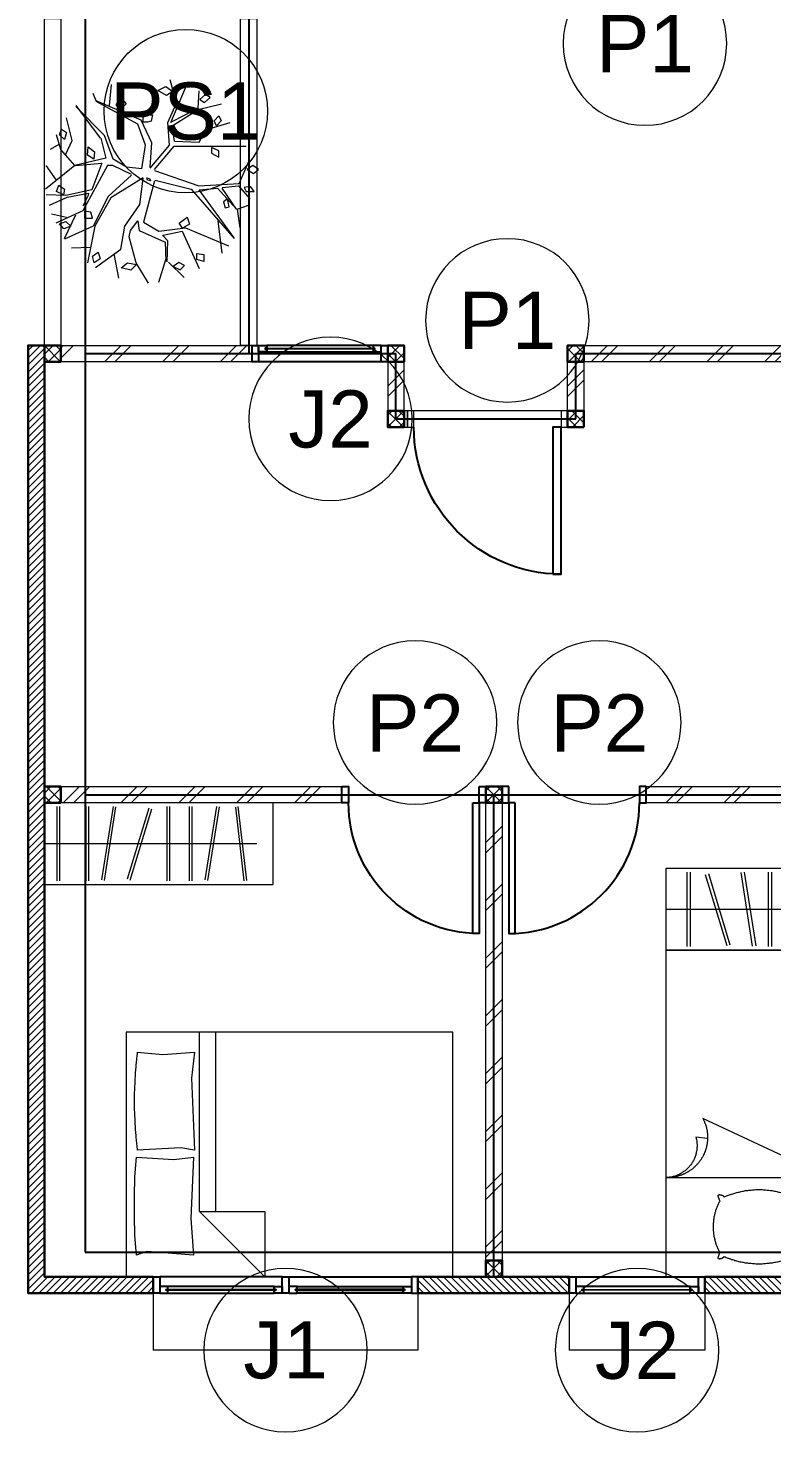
# Model space of a CAD drawing. Header units: millimetres. Extents: x -108 to 357, y -17 to 192.
# Drawn here: x -3.8 to 0.75, y 131.76 to 140.35 of the extents above; entities that cross this region are included whole.
import ezdxf
from ezdxf.enums import TextEntityAlignment as Align

# ---------------------------------------------------------------- set-up
doc = ezdxf.new("R2010")
doc.units = ezdxf.units.MM
for name, color, linetype, lineweight in [('ars', 11, 'Continuous', 0), ('KACA', 151, 'Continuous', 5), ('KOL', 1, 'Continuous', 30), ('KOLOM', 4, 'Continuous', 9), ('lan', 7, 'Continuous', 15), ('NOT', 7, 'Continuous', 20), ('POHON', 62, 'Continuous', 5), ('tem', 5, 'Continuous', 20)]:
    doc.layers.add(name, color=color, linetype=linetype, lineweight=lineweight)
doc.layers.add('as', color=1, linetype='Continuous', plot=False)
doc.layers.add('Kusen', color=30, linetype='Continuous')
doc.styles.add('ATTR', font='romans.shx', dxfattribs={"width": 0.8, "height": 0.56})
doc.styles.add('S', font='simplex', dxfattribs={"width": 0.75})
doc.styles.get("Standard").update_dxf_attribs({"font": 'arial.ttf'})
pattern_1 = [(45, (-0.2672, -0.72464), (-0.1767767, 0.1767767), []), (45, (-0.2047, -0.72464), (-0.1767767, 0.1767767), [])]

# ---------------------------------------------------------------- blocks, each defined once
blk = doc.blocks.new('bola-3')
at = {"layer": 'POHON'}
for p, q in [((-0.045, 2.245), (-0.318, 1.803)), ((0.177, 2.226), (0.328, 1.732)), ((-1.198, 1.908), (-0.648, 1.503)), ((-0.799, 1.609), (-0.703, 2.138)), ((0.387, 1.789), (0.731, 2.125)), ((0.686, 1.115), (1.057, 1.926)), ((-1.212, 1.009), (-1.377, 1.803)), ((-0.318, 1.803), (-0.469, 1.238)), ((0.315, 1.344), (0.328, 1.767)), ((0.356, 1.785), (0.37, 1.327)), ((1.553, 1.591), (1.47, 0.886)), ((-1.253, 1.009), (-1.872, 1.291)), ((-1.872, 1.274), (-1.625, 0.762)), ((-1.308, 1.468), (-1.721, 1.485)), ((-0.648, 1.503), (-0.566, 1.009)), ((-0.469, 1.238), (-0.442, 1.097)), ((-0.249, 1.097), (0.301, 1.344)), ((0.37, 1.327), (0.26, 1.203)), ((0.755, 1.044), (1.69, 1.432)), ((0.879, 0.198), (1.814, 1.274)), ((1.814, 1.256), (1.057, 0.216)), ((-1.473, 0.674), (-2.065, 0.939)), ((-0.923, 0.357), (-1.253, 1.009)), ((-0.868, 0.392), (-1.212, 1.009)), ((-0.566, 1.009), (-0.236, 0.533)), ((-0.442, 1.097), (-0.277, 0.886)), ((-0.277, 0.886), (-0.249, 1.097)), ((-0.153, 0.921), (0.177, 1.115)), ((0.081, 0.022), (-0.153, 0.921)), ((0.177, 1.115), (0.755, 1.044)), ((0.273, 1.203), (0.686, 1.115)), ((1.883, 0.639), (1.938, 1.044)), ((-1.831, 0.815), (-2.161, 0.745)), ((-0.937, -0.313), (-1.473, 0.674)), ((1.456, 0.18), (1.869, 0.639)), ((1.869, 0.639), (1.553, 0.18)), ((1.883, 0.639), (2.13, 0.551)), ((-1.845, 0.339), (-2.271, 0.322)), ((-2.202, 0.551), (-1.817, 0.374)), ((-1.281, 0.216), (-1.845, 0.339)), ((-1.817, 0.374), (-1.35, 0.286)), ((-1.363, 0.339), (-1.473, 0.568)), ((-1.35, 0.286), (-1.363, 0.339)), ((-0.414, -0.102), (-0.923, 0.357)), ((-0.167, -0.049), (-0.868, 0.392)), ((-0.236, 0.533), (-0.167, -0.031)), ((1.91, 0.128), (2.158, 0.41)), ((-1.652, -0.313), (-2.285, 0.198)), ((-2.051, 0.004), (-2.271, -0.313)), ((-1.061, -0.366), (-1.281, 0.216)), ((0.081, -0.207), (1.044, 0.128)), ((0.095, 0.004), (0.879, 0.198)), ((1.044, 0.128), (1.924, 0.075)), ((1.057, 0.216), (1.456, 0.18)), ((1.553, 0.163), (1.91, 0.128)), ((1.924, 0.075), (2.144, -0.419)), ((-0.414, -0.119), (-0.827, -0.313)), ((-0.524, -0.278), (-0.813, -0.454)), ((-0.194, -0.243), (-0.524, -0.278)), ((-0.194, -0.243), (-0.112, -0.754)), ((-0.015, -0.26), (0.411, -0.754)), ((-0.015, -0.278), (0.026, -0.807)), ((0.081, -0.225), (0.507, -0.736)), ((-1.652, -0.313), (-1.955, -0.666)), ((-1.845, -0.56), (-1.707, -0.86)), ((-0.978, -0.472), (-1.652, -0.313)), ((-1.639, -0.313), (-1.061, -0.366)), ((-1.088, -0.913), (-0.978, -0.472)), ((-0.813, -0.454), (-1.006, -0.966)), ((-0.827, -0.313), (-0.937, -0.313)), ((-1.996, -0.772), (-2.189, -0.666)), ((-1.955, -0.666), (-2.051, -0.983)), ((-1.707, -0.86), (-1.831, -1.354)), ((-1.625, -1.618), (-1.102, -0.913)), ((-0.112, -0.754), (-0.277, -1.213)), ((0.026, -0.807), (-0.208, -1.301)), ((0.411, -0.754), (0.37, -1.248)), ((0.521, -0.842), (0.466, -1.177)), ((0.507, -0.736), (2.075, -0.736)), ((0.521, -0.842), (1.057, -0.825)), ((1.057, -0.825), (1.291, -1.283)), ((-1.006, -0.966), (-1.625, -1.6)), ((-0.277, -1.213), (-1.185, -1.706)), ((0.466, -1.177), (1.03, -1.53)), ((1.195, -1.089), (1.731, -1.248)), ((-0.208, -1.301), (-1.185, -1.724)), ((0.37, -1.248), (0.562, -1.671)), ((0.438, -1.248), (0.782, -2.059)), ((0.452, -1.265), (1.03, -1.565)), ((-1.185, -1.724), (-1.253, -1.883)), ((-0.896, -1.618), (-0.854, -2.077)), ((0.562, -1.671), (0.425, -2.182)), ((1.03, -1.53), (1.539, -1.653)), ((1.03, -1.565), (1.057, -1.936))]:
    blk.add_line(p, q, dxfattribs=at)
for points in [[(-0.435, 1.966), (-0.641, 1.913), (-0.504, 1.807), (-0.311, 1.842)], [(0.49, 1.882), (0.641, 1.953), (0.738, 1.864), (0.614, 1.794)], [(-1.226, 1.803), (-1.267, 1.662), (-1.143, 1.573), (-1.102, 1.715)], [(1.155, 1.778), (1.001, 1.734), (1.001, 1.602), (1.155, 1.624)], [(-1.735, 1.009), (-1.886, 1.062), (-1.982, 0.956), (-1.845, 0.903)], [(0.691, 1.051), (0.622, 0.941), (0.794, 0.809), (0.846, 0.963)], [(-1.441, 0.676), (-1.441, 0.831), (-1.269, 0.831), (-1.303, 0.698)], [(-1.9, 0.322), (-2.051, 0.251), (-1.996, 0.11), (-1.872, 0.198)], [(1.671, 0.412), (1.585, 0.478), (1.62, 0.61), (1.706, 0.588)], [(-0.002, 0.022), (-0.07, 0.004), (-0.084, -0.049), (-0.029, -0.031)], [(2.034, 0.163), (2.075, 0.251), (2.254, 0.251), (2.171, 0.145)], [(2.099, -0.225), (2.237, -0.137), (2.347, -0.225), (2.223, -0.313)], [(-1.236, -0.454), (-1.374, -0.543), (-1.36, -0.719), (-1.222, -0.613)], [(1.319, -0.706), (1.319, -0.582), (1.484, -0.494), (1.484, -0.635)], [(-1.872, -0.878), (-1.982, -0.983), (-1.941, -1.107), (-1.831, -1.036)], [(1.43, -1.175), (1.379, -1.285), (1.482, -1.396), (1.534, -1.285)], [(-0.167, -1.261), (-0.167, -1.367), (-0.098, -1.42), (0.04, -1.42), (0.012, -1.279), (-0.07, -1.261)], [(-0.667, -1.528), (-0.753, -1.638), (-0.65, -1.792), (-0.53, -1.66)], [(1.069, -1.748), (1.173, -1.682), (1.293, -1.792), (1.19, -1.858)], [(0.485, -1.924), (0.347, -1.836), (0.158, -1.947), (0.33, -2.035)]]:
    blk.add_lwpolyline(points, close=True, dxfattribs=at)
at = {"layer": 'POHON', "style": 'ATTR', "width": 0.8, "flags": 9}
blk.add_attdef('ESTCODE', (-0.07, 0.004), '', height=0.00000926, dxfattribs=at)
blk = doc.blocks.new('T. J1')
at = {"layer": 'Kusen'}
for p, q in [((-0.7188, 0.1), (-0.0688, 0.1)), ((0.7212, 0.1), (0.0712, 0.1)), ((-0.0188, 0), (-0.7688, 0)), ((-0.0688, 0.06), (-0.7188, 0.06)), ((0.0212, 0), (0.7712, 0)), ((0.0712, 0.06), (0.7212, 0.06))]:
    blk.add_line(p, q, dxfattribs=at)
for points in [[(-0.8088, 0), (-0.7688, 0), (-0.7688, 0.1), (-0.8088, 0.1)], [(-0.0188, 0), (0.0212, 0), (0.0212, 0.1), (-0.0188, 0.1)], [(0.8112, 0), (0.7712, 0), (0.7712, 0.1), (0.8112, 0.1)]]:
    blk.add_lwpolyline(points, close=True, dxfattribs=at)
for points in [[(-0.7188, 0.0775), (-0.7188, 0.06), (-0.7688, 0.06), (-0.7688, 0.1), (-0.7188, 0.1), (-0.7188, 0.0825), (-0.7288, 0.0825), (-0.7288, 0.0775), (-0.7188, 0.0775)], [(-0.0688, 0.0775), (-0.0688, 0.06), (-0.0188, 0.06), (-0.0188, 0.1), (-0.0688, 0.1), (-0.0688, 0.0825), (-0.0588, 0.0825), (-0.0588, 0.0775), (-0.0688, 0.0775)], [(0.0712, 0.0775), (0.0712, 0.06), (0.0212, 0.06), (0.0212, 0.1), (0.0712, 0.1), (0.0712, 0.0825), (0.0612, 0.0825), (0.0612, 0.0775), (0.0712, 0.0775)], [(0.7212, 0.0775), (0.7212, 0.06), (0.7712, 0.06), (0.7712, 0.1), (0.7212, 0.1), (0.7212, 0.0825), (0.7312, 0.0825), (0.7312, 0.0775), (0.7212, 0.0775)]]:
    blk.add_lwpolyline(points, dxfattribs=at)
at = {"layer": 'Kusen', "color": 141}
for points in [[(-0.7288, 0.0775), (-0.0588, 0.0775), (-0.0588, 0.0825), (-0.7288, 0.0825)], [(0.7312, 0.0775), (0.0612, 0.0775), (0.0612, 0.0825), (0.7312, 0.0825)]]:
    blk.add_lwpolyline(points, close=True, dxfattribs=at)
blk = doc.blocks.new('T. J2')
at = {"layer": 'KACA', "color": 141}
blk.add_lwpolyline([(-0.3792, 0.0775), (0.2908, 0.0775), (0.2908, 0.0825), (-0.3792, 0.0825)], close=True, dxfattribs=at)
at = {"layer": 'Kusen'}
for p, q in [((-0.3692, 0.1), (0.2808, 0.1)), ((-0.4192, 0), (0.3308, 0)), ((0.2808, 0.06), (-0.3692, 0.06))]:
    blk.add_line(p, q, dxfattribs=at)
for points in [[(-0.4592, 0), (-0.4192, 0), (-0.4192, 0.1), (-0.4592, 0.1)], [(0.3308, 0), (0.3708, 0), (0.3708, 0.1), (0.3308, 0.1)]]:
    blk.add_lwpolyline(points, close=True, dxfattribs=at)
for points in [[(-0.3692, 0.0775), (-0.3692, 0.06), (-0.4192, 0.06), (-0.4192, 0.1), (-0.3692, 0.1), (-0.3692, 0.0825), (-0.3792, 0.0825), (-0.3792, 0.0775), (-0.3692, 0.0775)], [(0.2808, 0.0775), (0.2808, 0.06), (0.3308, 0.06), (0.3308, 0.1), (0.2808, 0.1), (0.2808, 0.0825), (0.2908, 0.0825), (0.2908, 0.0775), (0.2808, 0.0775)]]:
    blk.add_lwpolyline(points, dxfattribs=at)
blk = doc.blocks.new('P.80')
at = {"layer": 'Kusen'}
for points in [[(-69.8094, -74.8368), (-69.7694, -74.8368), (-69.7694, -74.0368), (-69.8094, -74.0368)], [(-70.6094, -74.9368), (-70.5694, -74.9368), (-70.5694, -74.8368), (-70.6094, -74.8368)], [(-69.7694, -74.9368), (-69.7294, -74.9368), (-69.7294, -74.8368), (-69.7694, -74.8368)]]:
    blk.add_lwpolyline(points, close=True, dxfattribs=at)
blk.add_arc((-69.7694, -74.8368), 0.8, 90, 180, dxfattribs=at)
blk = doc.blocks.new('K 10.10')
at = {"layer": 'ars'}
h = blk.add_hatch(dxfattribs=at)
h.set_pattern_fill('_USER', color=256, scale=0.05, angle=45, double=1, pattern_type=0)
h.set_pattern_definition([(45, (0, 0), (-0.035355339, 0.035355339), []), (135, (0, 0), (-0.035355339, -0.035355339), [])])
h.paths.add_polyline_path([(1560.5383, 1380.4069), (1560.6383, 1380.4069), (1560.6383, 1380.5069), (1560.5383, 1380.5069)])
at = {"layer": 'KOL'}
blk.add_lwpolyline([(1560.5383, 1380.4069), (1560.6383, 1380.4069), (1560.6383, 1380.5069), (1560.5383, 1380.5069)], close=True, dxfattribs=at)
blk = doc.blocks.new('P-90')
at = {"layer": 'Kusen'}
blk.add_lwpolyline([(374.6908, -21.5979), (374.7408, -21.5979), (374.7408, -22.4979), (374.6908, -22.4979)], close=True, dxfattribs=at)
at = {"layer": 'Kusen', "lineweight": 9}
for points in [[(373.8008, -22.4979), (373.8408, -22.4979), (373.8408, -22.5979), (373.8008, -22.5979)], [(374.7408, -22.4979), (374.7808, -22.4979), (374.7808, -22.5979), (374.7408, -22.5979)]]:
    blk.add_lwpolyline(points, close=True, dxfattribs=at)
at = {"layer": 'Kusen'}
blk.add_arc((374.7408, -22.4979), 0.9, 90, 180, dxfattribs=at)
blk = doc.blocks.new('BED2')
blk.add_lwpolyline([(-0.4994, 1.9988), (0.4994, 1.9988), (0.4994, 0), (-0.4994, 0)], close=True)
for points in [[(0.4994, 1.9988), (0.4994, 0)], [(-0.1435, 1.8765), (-0.1435, 1.8765), (-0.1435, 1.8765), (-0.1447, 1.8765), (-0.1447, 1.8777), (-0.1447, 1.8789), (-0.1471, 1.8789), (-0.1471, 1.8814), (-0.1495, 1.8814), (-0.1495, 1.8826), (-0.1495, 1.8826), (-0.1495, 1.8838), (-0.1519, 1.8838), (-0.1519, 1.8862), (-0.1556, 1.8862), (-0.1556, 1.8874), (-0.158, 1.8874), (-0.158, 1.8886), (-0.1592, 1.8886), (-0.1592, 1.8886), (-0.1689, 1.8886), (-0.1689, 1.8898), (-0.1701, 1.8898), (-0.1701, 1.891), (-0.1737, 1.891), (-0.1737, 1.8898), (-0.1737, 1.8898), (-0.1737, 1.8886), (-0.1774, 1.8886), (-0.1774, 1.8886), (-0.1774, 1.8886), (-0.1774, 1.8862), (-0.1786, 1.8862), (-0.1786, 1.8789), (-0.1774, 1.8789), (-0.1774, 1.8765), (-0.1774, 1.8765), (-0.1774, 1.8729), (-0.1762, 1.8729), (-0.1762, 1.8705), (-0.1749, 1.8705), (-0.1749, 1.868), (-0.1737, 1.868), (-0.1737, 1.8668), (-0.1737, 1.8668), (-0.1737, 1.8632), (-0.1725, 1.8632), (-0.1725, 1.8608), (-0.1713, 1.8608), (-0.1713, 1.8571), (-0.1713, 1.8571), (-0.1713, 1.8559), (-0.1701, 1.8559), (-0.1701, 1.8547), (-0.1689, 1.8547), (-0.1689, 1.8523), (-0.1677, 1.8523)], [(0.2827, 1.8765), (0.2766, 1.8789), (0.2706, 1.8826), (0.2633, 1.885), (0.2573, 1.8874), (0.2512, 1.8898), (0.2439, 1.8923), (0.2379, 1.8947), (0.2306, 1.8959), (0.2246, 1.8983), (0.2185, 1.9007), (0.2113, 1.9019), (0.2052, 1.9044), (0.1979, 1.9056), (0.1919, 1.9068), (0.1846, 1.9092), (0.1786, 1.9104), (0.1713, 1.9116), (0.1653, 1.9128), (0.158, 1.914), (0.1519, 1.9153), (0.1447, 1.9165), (0.1374, 1.9165), (0.1314, 1.9177), (0.1241, 1.9189), (0.118, 1.9189), (0.1108, 1.9201), (0.1047, 1.9201), (0.0975, 1.9201), (0.0902, 1.9213), (0.0841, 1.9213), (0.0769, 1.9213), (0.0708, 1.9213), (0.0636, 1.9213), (0.0563, 1.9213), (0.0502, 1.9213), (0.043, 1.9201), (0.0369, 1.9201), (0.0297, 1.9201), (0.0224, 1.9189), (0.0163, 1.9189), (0.0091, 1.9177), (0.003, 1.9165), (-0.0042, 1.9165), (-0.0115, 1.9153), (-0.0176, 1.914), (-0.0248, 1.9128), (-0.0309, 1.9116), (-0.0381, 1.9104), (-0.0442, 1.9092), (-0.0515, 1.9068), (-0.0575, 1.9056), (-0.0648, 1.9044), (-0.0708, 1.9019), (-0.0781, 1.9007), (-0.0841, 1.8983), (-0.0902, 1.8959), (-0.0975, 1.8947), (-0.1035, 1.8923), (-0.1108, 1.8898), (-0.1168, 1.8874), (-0.1229, 1.885), (-0.1301, 1.8826), (-0.1362, 1.8789), (-0.1423, 1.8765)], [(0.3081, 1.8523), (0.3081, 1.8523), (0.3081, 1.8547), (0.3093, 1.8547), (0.3093, 1.8559), (0.3105, 1.8559), (0.3105, 1.8571), (0.3117, 1.8571), (0.3117, 1.8608), (0.3117, 1.8608), (0.3117, 1.8632), (0.313, 1.8632), (0.313, 1.8668), (0.3142, 1.8668), (0.3142, 1.868), (0.3142, 1.868), (0.3142, 1.8705), (0.3154, 1.8705), (0.3154, 1.8729), (0.3166, 1.8729), (0.3166, 1.8765), (0.3178, 1.8765), (0.3178, 1.8789), (0.3178, 1.8789), (0.3178, 1.8862), (0.3178, 1.8862), (0.3178, 1.8886), (0.3166, 1.8886), (0.3166, 1.8886), (0.3142, 1.8886), (0.3142, 1.8898), (0.313, 1.8898), (0.313, 1.891), (0.3093, 1.891), (0.3093, 1.8898), (0.3081, 1.8898), (0.3081, 1.8886), (0.2996, 1.8886), (0.2996, 1.8886), (0.2972, 1.8886), (0.2972, 1.8874), (0.296, 1.8874), (0.296, 1.8862), (0.2924, 1.8862), (0.2924, 1.8838), (0.29, 1.8838), (0.29, 1.8826), (0.2887, 1.8826), (0.2887, 1.8814), (0.2863, 1.8814), (0.2863, 1.8789), (0.2851, 1.8789), (0.2851, 1.8777), (0.2839, 1.8777), (0.2839, 1.8765), (0.2839, 1.8765), (0.2839, 1.8765), (0.2827, 1.8765)], [(-0.1677, 1.8523), (-0.1701, 1.8475), (-0.1725, 1.8426), (-0.1749, 1.8378), (-0.1774, 1.8329), (-0.1798, 1.8293), (-0.1822, 1.8245), (-0.1834, 1.8196), (-0.1858, 1.8148), (-0.187, 1.8099), (-0.1895, 1.8051), (-0.1907, 1.799), (-0.1931, 1.7942), (-0.1943, 1.7893), (-0.1955, 1.7845), (-0.1967, 1.7797), (-0.1979, 1.7748), (-0.1992, 1.77), (-0.2004, 1.7651), (-0.2016, 1.7591), (-0.2028, 1.7542), (-0.204, 1.7494), (-0.204, 1.7446), (-0.2052, 1.7397), (-0.2052, 1.7349), (-0.2064, 1.7288), (-0.2064, 1.724), (-0.2076, 1.7191), (-0.2076, 1.7143), (-0.2076, 1.7082), (-0.2076, 1.7034), (-0.2076, 1.6985), (-0.2088, 1.6937), (-0.2076, 1.6877), (-0.2076, 1.6828), (-0.2076, 1.678), (-0.2076, 1.6731), (-0.2076, 1.6683), (-0.2064, 1.6622), (-0.2064, 1.6574), (-0.2052, 1.6525), (-0.2052, 1.6477), (-0.204, 1.6429), (-0.204, 1.6368), (-0.2028, 1.632), (-0.2016, 1.6271), (-0.2004, 1.6223), (-0.1992, 1.6174), (-0.1979, 1.6126), (-0.1967, 1.6065), (-0.1955, 1.6017), (-0.1943, 1.5969), (-0.1931, 1.592), (-0.1907, 1.5872), (-0.1895, 1.5823), (-0.187, 1.5775), (-0.1858, 1.5726), (-0.1834, 1.5678), (-0.1822, 1.563), (-0.1798, 1.5581), (-0.1774, 1.5533), (-0.1749, 1.5484), (-0.1725, 1.5436), (-0.1701, 1.5387), (-0.1677, 1.5339)], [(0.3081, 1.5339), (0.3105, 1.5387), (0.313, 1.5436), (0.3154, 1.5484), (0.3178, 1.5533), (0.3202, 1.5581), (0.3226, 1.563), (0.3238, 1.5678), (0.3263, 1.5726), (0.3275, 1.5775), (0.3299, 1.5823), (0.3311, 1.5872), (0.3335, 1.592), (0.3347, 1.5969), (0.336, 1.6017), (0.3372, 1.6065), (0.3384, 1.6126), (0.3396, 1.6174), (0.3408, 1.6223), (0.342, 1.6271), (0.3432, 1.632), (0.3444, 1.6368), (0.3444, 1.6429), (0.3456, 1.6477), (0.3456, 1.6525), (0.3469, 1.6574), (0.3469, 1.6622), (0.3481, 1.6683), (0.3481, 1.6731), (0.3481, 1.678), (0.3481, 1.6828), (0.3493, 1.6889), (0.3493, 1.6937), (0.3493, 1.6985), (0.3481, 1.7034), (0.3481, 1.7082), (0.3481, 1.7143), (0.3481, 1.7191), (0.3469, 1.724), (0.3469, 1.7288), (0.3456, 1.7349), (0.3456, 1.7397), (0.3444, 1.7446), (0.3444, 1.7494), (0.3432, 1.7542), (0.342, 1.7591), (0.3408, 1.7651), (0.3396, 1.77), (0.3384, 1.7748), (0.3372, 1.7797), (0.336, 1.7845), (0.3347, 1.7893), (0.3335, 1.7942), (0.3311, 1.799), (0.3299, 1.8051), (0.3275, 1.8099), (0.3263, 1.8148), (0.3238, 1.8196), (0.3226, 1.8245), (0.3202, 1.8293), (0.3178, 1.8329), (0.3154, 1.8378), (0.313, 1.8426), (0.3105, 1.8475), (0.3081, 1.8523)], [(-0.1677, 1.5339), (-0.1689, 1.5339), (-0.1689, 1.5327), (-0.1701, 1.5327), (-0.1701, 1.5303), (-0.1713, 1.5303), (-0.1713, 1.5278), (-0.1713, 1.5278), (-0.1713, 1.5254), (-0.1725, 1.5254), (-0.1725, 1.523), (-0.1737, 1.523), (-0.1737, 1.5206), (-0.1737, 1.5206), (-0.1737, 1.5182), (-0.1749, 1.5182), (-0.1749, 1.5169), (-0.1762, 1.5169), (-0.1762, 1.5145), (-0.1774, 1.5145), (-0.1774, 1.5097), (-0.1774, 1.5097), (-0.1774, 1.5073), (-0.1786, 1.5073), (-0.1786, 1.5), (-0.1774, 1.5), (-0.1774, 1.4988), (-0.1774, 1.4988), (-0.1774, 1.4976), (-0.1737, 1.4976), (-0.1737, 1.4964), (-0.1737, 1.4964), (-0.1737, 1.4964), (-0.1701, 1.4964), (-0.1701, 1.4964), (-0.1689, 1.4964), (-0.1689, 1.4976), (-0.1592, 1.4976), (-0.1592, 1.4988), (-0.158, 1.4988), (-0.158, 1.5), (-0.1556, 1.5), (-0.1556, 1.5), (-0.1519, 1.5), (-0.1519, 1.5024), (-0.1495, 1.5024), (-0.1495, 1.5048), (-0.1495, 1.5048), (-0.1495, 1.5061), (-0.1471, 1.5061), (-0.1471, 1.5073), (-0.1447, 1.5073), (-0.1447, 1.5085), (-0.1447, 1.5085), (-0.1435, 1.5085), (-0.1435, 1.5097), (-0.1435, 1.5097)], [(-0.1423, 1.5109), (-0.1362, 1.5085), (-0.1289, 1.5048), (-0.1229, 1.5024), (-0.1168, 1.5), (-0.1108, 1.4976), (-0.1035, 1.4952), (-0.0975, 1.4939), (-0.0902, 1.4915), (-0.0841, 1.4891), (-0.0781, 1.4879), (-0.0708, 1.4855), (-0.0648, 1.4843), (-0.0575, 1.4818), (-0.0515, 1.4806), (-0.0442, 1.4794), (-0.0381, 1.477), (-0.0309, 1.4758), (-0.0248, 1.4746), (-0.0176, 1.4734), (-0.0115, 1.4722), (-0.0042, 1.4722), (0.003, 1.4709), (0.0091, 1.4697), (0.0163, 1.4685), (0.0224, 1.4685), (0.0297, 1.4673), (0.0369, 1.4673), (0.043, 1.4673), (0.0502, 1.4661), (0.0563, 1.4661), (0.0636, 1.4661), (0.0708, 1.4661), (0.0769, 1.4661), (0.0841, 1.4661), (0.0902, 1.4661), (0.0975, 1.4673), (0.1047, 1.4673), (0.1108, 1.4673), (0.118, 1.4685), (0.1241, 1.4685), (0.1314, 1.4697), (0.1386, 1.4709), (0.1447, 1.4722), (0.1519, 1.4722), (0.158, 1.4734), (0.1653, 1.4746), (0.1713, 1.4758), (0.1786, 1.477), (0.1846, 1.4794), (0.1919, 1.4806), (0.1979, 1.4818), (0.2052, 1.4843), (0.2113, 1.4855), (0.2185, 1.4879), (0.2246, 1.4891), (0.2306, 1.4915), (0.2379, 1.4939), (0.2439, 1.4952), (0.2512, 1.4976), (0.2573, 1.5), (0.2633, 1.5024), (0.2706, 1.5061), (0.2766, 1.5085), (0.2827, 1.5109)], [(0.2827, 1.5097), (0.2839, 1.5097)], [(0.2839, 1.5097), (0.2839, 1.5085), (0.2839, 1.5085), (0.2839, 1.5085), (0.2851, 1.5085), (0.2851, 1.5073), (0.2863, 1.5073), (0.2863, 1.5061), (0.2887, 1.5061), (0.2887, 1.5048), (0.29, 1.5048), (0.29, 1.5024), (0.2924, 1.5024), (0.2924, 1.5), (0.296, 1.5), (0.296, 1.5), (0.2972, 1.5), (0.2972, 1.4988), (0.2996, 1.4988), (0.2996, 1.4976), (0.3081, 1.4976), (0.3081, 1.4964), (0.3093, 1.4964), (0.3093, 1.4964), (0.313, 1.4964), (0.313, 1.4964), (0.3142, 1.4964), (0.3142, 1.4976), (0.3166, 1.4976), (0.3166, 1.4988), (0.3178, 1.4988), (0.3178, 1.5), (0.3178, 1.5), (0.3178, 1.5073), (0.3178, 1.5073), (0.3178, 1.5097), (0.3166, 1.5097), (0.3166, 1.5145), (0.3154, 1.5145), (0.3154, 1.5169), (0.3142, 1.5169), (0.3142, 1.5182), (0.3142, 1.5182), (0.3142, 1.5206), (0.313, 1.5206), (0.313, 1.523), (0.3117, 1.523), (0.3117, 1.5254), (0.3117, 1.5254), (0.3117, 1.5278), (0.3105, 1.5278), (0.3105, 1.5303), (0.3093, 1.5303), (0.3093, 1.5327), (0.3081, 1.5327), (0.3081, 1.5339), (0.3081, 1.5339)], [(-0.3154, 1.1441), (-0.3142, 1.1501), (-0.313, 1.155), (-0.3117, 1.161), (-0.3105, 1.1659), (-0.3105, 1.1719), (-0.3093, 1.1768), (-0.3093, 1.1828), (-0.3081, 1.1877), (-0.3081, 1.1937), (-0.3081, 1.1998), (-0.3081, 1.2046), (-0.3093, 1.2107), (-0.3093, 1.2155), (-0.3105, 1.2215), (-0.3105, 1.2264), (-0.3117, 1.2324), (-0.313, 1.2373), (-0.3142, 1.2433), (-0.3154, 1.2482), (-0.3166, 1.253), (-0.319, 1.2591), (-0.3202, 1.2639), (-0.3226, 1.2688), (-0.3238, 1.2748), (-0.3263, 1.2797), (-0.3287, 1.2845), (-0.3311, 1.2893), (-0.3347, 1.2942), (-0.3372, 1.299), (-0.3396, 1.3039), (-0.3432, 1.3087), (-0.3469, 1.3136), (-0.3505, 1.3172), (-0.3541, 1.322), (-0.3577, 1.3257), (-0.3614, 1.3305), (-0.365, 1.3341), (-0.3686, 1.3378), (-0.3735, 1.3426), (-0.3771, 1.3462), (-0.3808, 1.3499), (-0.3856, 1.3523), (-0.3904, 1.3559), (-0.3953, 1.3596), (-0.3989, 1.362), (-0.4038, 1.3644), (-0.4086, 1.368), (-0.4134, 1.3705), (-0.4183, 1.3729), (-0.4231, 1.3753), (-0.4292, 1.3777), (-0.434, 1.3789), (-0.4389, 1.3814), (-0.4437, 1.3826), (-0.4498, 1.385), (-0.4546, 1.3862), (-0.4607, 1.3874), (-0.4655, 1.3886), (-0.4715, 1.3898), (-0.4764, 1.3898), (-0.4824, 1.391), (-0.4873, 1.391), (-0.4933, 1.3923), (-0.4994, 1.3923)], [(-0.2718, 1.0315), (-0.2706, 1.0351), (-0.2682, 1.0387), (-0.2669, 1.0424), (-0.2645, 1.046), (-0.2633, 1.0496), (-0.2621, 1.0533), (-0.2609, 1.0581), (-0.2585, 1.0617), (-0.2573, 1.0654), (-0.2561, 1.069), (-0.2548, 1.0726), (-0.2536, 1.0763), (-0.2524, 1.0811), (-0.2512, 1.0847), (-0.2512, 1.0884), (-0.25, 1.092), (-0.2488, 1.0956), (-0.2488, 1.1005), (-0.2476, 1.1041), (-0.2464, 1.1077), (-0.2464, 1.1114), (-0.2464, 1.1162), (-0.2452, 1.1199), (-0.2452, 1.1235), (-0.2452, 1.1283), (-0.2439, 1.132), (-0.2439, 1.1356), (-0.2439, 1.1392), (-0.2439, 1.1441), (-0.2439, 1.1477), (-0.2439, 1.1513), (-0.2439, 1.1562), (-0.2439, 1.1598), (-0.2452, 1.1634), (-0.2452, 1.1671), (-0.2452, 1.1719), (-0.2464, 1.1755), (-0.2464, 1.1792), (-0.2464, 1.1828), (-0.2476, 1.1877), (-0.2488, 1.1913), (-0.2488, 1.1949), (-0.25, 1.1985), (-0.2512, 1.2034), (-0.2512, 1.207), (-0.2524, 1.2107), (-0.2536, 1.2143), (-0.2548, 1.2179), (-0.2561, 1.2228), (-0.2573, 1.2264), (-0.2585, 1.23), (-0.2597, 1.2337), (-0.2621, 1.2373), (-0.2633, 1.2409), (-0.2645, 1.2446), (-0.2657, 1.2482), (-0.2682, 1.2518), (-0.2694, 1.2554), (-0.2718, 1.2591), (-0.273, 1.2627), (-0.2754, 1.2663), (-0.2778, 1.27), (-0.2803, 1.2736), (-0.2815, 1.2772), (-0.2839, 1.2809), (-0.2863, 1.2845), (-0.2887, 1.2869), (-0.2912, 1.2906), (-0.2936, 1.2942), (-0.296, 1.2966), (-0.2984, 1.3002), (-0.3008, 1.3039), (-0.3033, 1.3063), (-0.3057, 1.3099), (-0.3093, 1.3123), (-0.3117, 1.316), (-0.3142, 1.3184), (-0.3178, 1.3208), (-0.3202, 1.3245), (-0.3226, 1.3269), (-0.3263, 1.3293), (-0.3287, 1.3317), (-0.3323, 1.3354), (-0.3347, 1.3378), (-0.3384, 1.3402), (-0.342, 1.3426), (-0.3444, 1.345), (-0.3481, 1.3475), (-0.3517, 1.3487), (-0.3541, 1.3511), (-0.3577, 1.3535), (-0.3614, 1.3559), (-0.365, 1.3584), (-0.3686, 1.3596), (-0.3711, 1.362), (-0.3747, 1.3632), (-0.3783, 1.3656), (-0.382, 1.3668), (-0.3856, 1.3692), (-0.3892, 1.3705), (-0.3929, 1.3717), (-0.3965, 1.3741), (-0.4001, 1.3753), (-0.4038, 1.3765), (-0.4074, 1.3777), (-0.411, 1.3789), (-0.4159, 1.3801), (-0.4195, 1.3814), (-0.4231, 1.3826), (-0.4268, 1.3838), (-0.4304, 1.385), (-0.4352, 1.3862), (-0.4389, 1.3862), (-0.4425, 1.3874), (-0.4461, 1.3886), (-0.451, 1.3886), (-0.4546, 1.3898), (-0.4582, 1.3898), (-0.4619, 1.391), (-0.4667, 1.391), (-0.4703, 1.391), (-0.474, 1.3923), (-0.4788, 1.3923), (-0.4824, 1.3923), (-0.4873, 1.3923), (-0.4909, 1.3923), (-0.4946, 1.3923), (-0.4994, 1.3923)], [(-0.4994, 1.391), (0.4994, 1.391)], [(0.4994, 1.391), (-0.273, 1.0315)], [(-0.2439, 1.1538), (-0.3166, 1.1441)], [(-0.4994, 0), (0.4994, 0)], [(0.4994, -0.4988), (-0.4994, -0.4988), (-0.4994, 0), (0.4994, 0), (0.4994, -0.4988)], [(-0.3686, -0.0218), (-0.3686, -0.477)], [(-0.3505, -0.477), (-0.3505, -0.0218)], [(-0.1241, -0.0254), (-0.2561, -0.4613)], [(-0.2391, -0.4685), (-0.1071, -0.0315)], [(0.0309, -0.0242), (-0.0381, -0.4746)], [(-0.02, -0.477), (0.0502, -0.0266)], [(0.1289, -0.0218), (0.1289, -0.477)], [(0.1471, -0.477), (0.1471, -0.0218)], [(0.3057, -0.0218), (0.3057, -0.477)], [(0.3238, -0.477), (0.3238, -0.0218)], [(0.4001, -0.2494), (-0.4994, -0.2494)]]:
    blk.add_lwpolyline(points)
blk = doc.blocks.new('BED1')
at = {"color": 0, "linetype": 'Continuous'}
for points in [[(1.9976, 0), (1.9976, 1.4976), (0, 1.4976), (0, 0), (1.9976, 0)], [(1.5484, 1.0993), (1.1489, 1.0993), (1.1489, 1.4976), (1.5484, 1.0993)], [(1.9346, 1.3656), (1.9443, 1.2458), (1.9467, 1.1259), (1.9467, 1.0061), (1.9443, 0.8862), (1.9346, 0.7663), (1.707, 0.7809), (1.586, 0.7663), (1.6017, 1.1404), (1.586, 1.3656), (1.8717, 1.3426), (1.9346, 1.3656)], [(1.4492, 1.0993), (1.4492, 0)], [(1.5484, 1.0993), (1.5484, 0)], [(1.9298, 0.1235), (1.7724, 0.138), (1.5799, 0.1235), (1.5981, 0.2833), (1.5799, 0.7228), (1.6634, 0.7094), (1.9298, 0.7228)], [(1.9298, 0.1235), (1.931, 0.1332), (1.9322, 0.1429), (1.9334, 0.1513), (1.9346, 0.161), (1.9346, 0.1707), (1.9358, 0.1804), (1.937, 0.1889), (1.9383, 0.1985), (1.9383, 0.2082), (1.9395, 0.2179), (1.9407, 0.2264), (1.9407, 0.2361), (1.9419, 0.2458), (1.9419, 0.2542), (1.9431, 0.2639), (1.9431, 0.2736), (1.9443, 0.2833), (1.9443, 0.2918), (1.9455, 0.3015), (1.9455, 0.3111), (1.9455, 0.3208), (1.9467, 0.3293), (1.9467, 0.339), (1.9467, 0.3487), (1.9467, 0.3584), (1.9479, 0.3668), (1.9479, 0.3765), (1.9479, 0.3862), (1.9479, 0.3959), (1.9479, 0.4044), (1.9479, 0.414), (1.9479, 0.4237), (1.9479, 0.4334), (1.9479, 0.4419), (1.9479, 0.4516), (1.9479, 0.4613), (1.9479, 0.4709), (1.9479, 0.4794), (1.9467, 0.4891), (1.9467, 0.4988), (1.9467, 0.5085), (1.9467, 0.5169), (1.9455, 0.5266), (1.9455, 0.5363), (1.9455, 0.546), (1.9443, 0.5545), (1.9443, 0.5642), (1.9431, 0.5738), (1.9431, 0.5835), (1.9419, 0.592), (1.9419, 0.6017), (1.9407, 0.6114), (1.9407, 0.6199), (1.9395, 0.6295), (1.9383, 0.6392), (1.9383, 0.6489), (1.937, 0.6574), (1.9358, 0.6671), (1.9346, 0.6768), (1.9346, 0.6864), (1.9334, 0.6949), (1.9322, 0.7046), (1.931, 0.7143), (1.9298, 0.7228)]]:
    blk.add_lwpolyline(points, dxfattribs=at)
blk = doc.blocks.new('LEMARI1')
for points in [[(0.6998, 0.4988), (-0.6998, 0.4988)], [(-0.6998, 0), (0.6998, 0), (0.6998, 0.4988), (-0.6998, 0.4988), (-0.6998, 0)], [(-0.5387, 0.4758), (-0.4855, 0.023)], [(-0.4685, 0.0254), (-0.5206, 0.477)], [(-0.3002, 0.4746), (-0.3705, 0.0242)], [(-0.3523, 0.0218), (-0.2821, 0.4709)], [(-0.2034, 0.477), (-0.2034, 0.0218)], [(-0.1852, 0.0218), (-0.1852, 0.477)], [(-0.0678, 0.477), (-0.0678, 0.0218)], [(-0.0496, 0.0218), (-0.0496, 0.477)], [(0.1755, 0.4722), (0.0436, 0.0363)], [(0.0605, 0.0315), (0.1937, 0.4673)], [(0.3317, 0.4746), (0.2627, 0.0242)], [(0.2797, 0.0218), (0.3499, 0.4709)], [(0.4286, 0.477), (0.4286, 0.0218)], [(0.4467, 0.0218), (0.4467, 0.477)], [(0.6053, 0.477), (0.6053, 0.0218)], [(0.6235, 0.0218), (0.6235, 0.477)], [(0.6998, 0.2494), (-0.5993, 0.2494)]]:
    blk.add_lwpolyline(points)
blk = doc.blocks.new('A-4')
at = {"layer": 'ars'}
h = blk.add_hatch(dxfattribs=at)
h.set_pattern_fill('ANSI31', color=256, scale=0.25, angle=180, style=0)
h.set_pattern_definition([(225, (-37.55, 7.8), (0.022097087, -0.022097087), [])])
h.paths.add_polyline_path([(-36.785, 42.9), (-37.45, 42.9), (-37.55, 42.9), (-37.55, 48.7), (-37.45, 48.7), (-37.45, 43), (-36.785, 43)])
h = blk.add_hatch(dxfattribs=at)
h.set_pattern_fill('TEMBOK', color=256, scale=0.25)
h.set_pattern_definition([(45, (-0.8172, -3.42464), (-0.1767767, 0.1767767), []), (45, (-0.7547, -3.42464), (-0.1767767, 0.1767767), [])])
h.paths.add_polyline_path([(-37.35, 48.7), (-36.18, 48.7), (-36.18, 48.6), (-37.35, 48.6)])
h = blk.add_hatch(dxfattribs=at)
h.set_pattern_fill('TEMBOK', color=256, scale=0.25)
h.set_pattern_definition([(45, (2.5128, -3.42464), (-0.1767767, 0.1767767), []), (45, (2.5753, -3.42464), (-0.1767767, 0.1767767), [])])
h.paths.add_polyline_path([(-34.15, 48.7), (-32.85, 48.7), (-32.85, 48.6), (-34.15, 48.6)])
h = blk.add_hatch(dxfattribs=at)
h.set_pattern_fill('TEMBOK', color=256, scale=0.25)
h.set_pattern_definition([(45, (-0.8672, -7.12464), (-0.1767767, 0.1767767), []), (45, (-0.8047, -7.12464), (-0.1767767, 0.1767767), [])])
h.paths.add_polyline_path([(-35.25, 48.6), (-35.35, 48.6), (-35.35, 48.3), (-35.25, 48.3)])
h = blk.add_hatch(dxfattribs=at)
h.set_pattern_fill('TEMBOK', color=256, scale=0.25)
h.set_pattern_definition([(45, (0.2328, -7.12464), (-0.1767767, 0.1767767), []), (45, (0.2953, -7.12464), (-0.1767767, 0.1767767), [])])
h.paths.add_polyline_path([(-34.15, 48.6), (-34.25, 48.6), (-34.25, 48.3), (-34.15, 48.3)])
h = blk.add_hatch(dxfattribs=at)
h.set_pattern_fill('TEMBOK', color=256, scale=0.25)
h.set_pattern_definition(pattern_1)
h.paths.add_polyline_path([(-37.35, 46), (-35.63, 46), (-35.63, 45.9), (-37.35, 45.9)])
h = blk.add_hatch(dxfattribs=at)
h.set_pattern_fill('TEMBOK', color=256, scale=0.25)
h.set_pattern_definition([(45, (2.7128, -0.72464), (-0.1767767, 0.1767767), []), (45, (2.7753, -0.72464), (-0.1767767, 0.1767767), [])])
h.paths.add_polyline_path([(-33.77, 46), (-32.65, 46), (-32.65, 45.9), (-33.77, 45.9)])
h = blk.add_hatch(dxfattribs=at)
h.set_pattern_fill('TEMBOK', color=256, scale=0.25)
h.set_pattern_definition(pattern_1)
h.paths.add_polyline_path([(-34.65, 45.9), (-34.75, 45.9), (-34.75, 43.1), (-34.65, 43.1)])
h = blk.add_hatch(dxfattribs=at)
h.set_pattern_fill('ANSI31', color=256, scale=0.25, angle=180, style=0)
h.set_pattern_definition([(135, (-524.47873, -326.599584), (0.0220970869, 0.0220970869), [])])
h.paths.add_polyline_path([(-35.165, 43), (-34.24, 43), (-34.24, 42.9), (-35.165, 42.9)])
h = blk.add_hatch(dxfattribs=at)
h.set_pattern_fill('ANSI31', color=256, scale=0.25, angle=180, style=0)
h.set_pattern_definition([(135, (-522.72373, -326.599584), (0.0220970869, 0.0220970869), [])])
h.paths.add_polyline_path([(-33.41, 43), (-32.55, 43), (-32.55, 42.9), (-33.41, 42.9)])
at = {"layer": 'as'}
for p, q in [((-37.2, 56.25), (-37.2, 43.15)), ((-36.2, 50.75), (-36.2, 48.65)), ((-37.2, 48.65), (-35.3, 48.65)), ((-35.3, 48.25), (-35.3, 48.65)), ((-34.2, 48.25), (-34.2, 48.65)), ((-34.2, 48.65), (-31, 48.65)), ((-35.3, 48.25), (-34.2, 48.25)), ((-37.2, 45.95), (-31, 45.95)), ((-34.7, 43), (-34.7, 45.95)), ((-37.2, 43.15), (37.2, 43.15))]:
    blk.add_line(p, q, dxfattribs=at)
at = {"layer": 'KOL'}
blk.add_lwpolyline([(-36.785, 42.9), (-37.45, 42.9), (-37.55, 42.9), (-37.55, 48.7), (-37.45, 48.7), (-37.45, 43), (-36.785, 43), (-36.785, 42.9)], dxfattribs=at)
for points in [[(-35.165, 43), (-34.24, 43), (-34.24, 42.9), (-35.165, 42.9)], [(-33.41, 43), (-32.55, 43), (-32.55, 42.9), (-33.41, 42.9)]]:
    blk.add_lwpolyline(points, close=True, dxfattribs=at)
at = {"layer": 'lan'}
for p, q in [((-34.29, 48.3), (-35.19, 48.3)), ((-36.785, 42.9), (-36.785, 42.55)), ((-35.165, 42.9), (-35.165, 42.55)), ((-34.24, 42.9), (-34.24, 42.55)), ((-33.41, 42.9), (-33.41, 42.55)), ((-35.165, 42.55), (-36.785, 42.55)), ((-33.41, 42.55), (-34.24, 42.55))]:
    blk.add_line(p, q, dxfattribs=at)
for points in [[(-37.45, 50.7), (-37.35, 50.7), (-37.35, 48.7), (-37.45, 48.7)], [(-36.25, 50.7), (-36.15, 50.7), (-36.15, 48.7), (-36.25, 48.7)]]:
    blk.add_lwpolyline(points, close=True, dxfattribs=at)
at = {"layer": 'tem'}
for points in [[(-36.18, 48.6), (-37.35, 48.6), (-37.35, 48.7), (-36.18, 48.7)], [(-34.15, 48.7), (-32.85, 48.7), (-32.85, 48.6), (-34.15, 48.6)], [(-35.25, 48.6), (-35.35, 48.6), (-35.35, 48.3), (-35.25, 48.3)], [(-34.25, 48.6), (-34.15, 48.6), (-34.15, 48.3), (-34.25, 48.3)], [(-35.23, 48.3), (-35.25, 48.3), (-35.25, 48.2), (-35.23, 48.2)], [(-35.63, 45.9), (-37.35, 45.9), (-37.35, 46), (-35.63, 46)], [(-32.65, 45.9), (-33.77, 45.9), (-33.77, 46), (-32.65, 46)], [(-34.75, 45.9), (-34.65, 45.9), (-34.65, 43.1), (-34.75, 43.1)]]:
    blk.add_lwpolyline(points, close=True, dxfattribs=at)
at = {"layer": 'ars', "rotation": 180}
for name, p in [('LEMARI1', (-36.7502, 45.9)), ('BED1', (-34.9524, 44.4976))]:
    blk.add_blockref(name, p, dxfattribs=at)
at = {"layer": 'ars', "xscale": -1, "rotation": 180}
blk.add_blockref('BED2', (-33.1494, 44.9988), dxfattribs=at)
at = {"layer": 'KOLOM', "extrusion": (0, 0, -1), "zscale": -1}
for p in [(-1523.1883, -1331.8069), (-1525.2883, -1331.8069), (-1526.3883, -1331.8069), (-1525.2883, -1332.2069), (-1526.3883, -1332.2069), (-1523.1883, -1334.5069), (-1525.8883, -1334.5069), (-1525.8883, -1337.4069)]:
    blk.add_blockref('K 10.10', p, dxfattribs=at)
at = {"layer": 'Kusen', "xscale": -1}
blk.add_blockref('T. J2', (-35.8092, 48.6), dxfattribs=at)
at = {"layer": 'Kusen', "xscale": -1, "rotation": 180}
for name, p in [('P-90', (-409.0308, 25.7021)), ('P.80', (34.9794, -28.9368)), ('T. J1', (-35.9761, 43)), ('T. J2', (-33.7808, 43))]:
    blk.add_blockref(name, p, dxfattribs=at)
at = {"layer": 'Kusen', "rotation": 180}
blk.add_blockref('P.80', (-104.3794, -28.9368), dxfattribs=at)
at = {"layer": 'POHON', "linetype": 'ByBlock', "lineweight": -3, "xscale": -0.28125, "yscale": 0.28125, "zscale": 0.28125, "rotation": 180}
blk.add_blockref('bola-3', (-36.8, 49.7125), dxfattribs=at)
blk = doc.blocks.new('NAV')
blk.add_circle((0, -0.4), 0.4)
at = {"style": 'S', "width": 0.75, "flags": 4}
blk.add_attdef('AV', text='', height=0.3, dxfattribs=at).set_placement((0, -0.4), align=Align.MIDDLE)

msp = doc.modelspace()

# ---------------------------------------------------------------- block references
msp.add_blockref('A-4', (33.74738, 89.70808))
at = {"layer": 'NOT'}
ref = msp.add_blockref('NAV', (-0.02904, 139.75491), dxfattribs=dict(at, xscale=-1.25, yscale=1.25, zscale=1.25, rotation=180))
ref.add_attrib('AV', 'P1', dxfattribs={"layer": '0', "height": 0.35, "flags": 4}).set_placement((-0.02904, 140.25491), align=Align.MIDDLE)
ref = msp.add_blockref('NAV', (-2.83795, 139.34224), dxfattribs=dict(at, xscale=1.25, yscale=1.25, zscale=1.25, rotation=180))
ref.add_attrib('AV', 'PS1', dxfattribs={"layer": '0', "height": 0.35, "rotation": 360, "flags": 4}).set_placement((-2.83795, 139.84224), align=Align.MIDDLE)
ref = msp.add_blockref('NAV', (-0.87099, 139.06124), dxfattribs=dict(at, xscale=-1.25, yscale=1.25, zscale=1.25))
ref.add_attrib('AV', 'P1', dxfattribs={"layer": '0', "height": 0.35, "flags": 4}).set_placement((-0.87099, 138.56124), align=Align.MIDDLE)
ref = msp.add_blockref('NAV', (-1.95262, 138.45808), dxfattribs=dict(at, xscale=-1.25, yscale=1.25, zscale=1.25))
ref.add_attrib('AV', 'J2', dxfattribs={"layer": '0', "height": 0.35, "flags": 4}).set_placement((-1.95262, 137.95808), align=Align.MIDDLE)
ref = msp.add_blockref('NAV', (-1.43569, 136.59981), dxfattribs=dict(at, xscale=-1.25, yscale=1.25, zscale=1.25))
ref.add_attrib('AV', 'P2', dxfattribs={"layer": '0', "height": 0.35, "flags": 4}).set_placement((-1.43569, 136.09981), align=Align.MIDDLE)
ref = msp.add_blockref('NAV', (-0.30824, 136.59981), dxfattribs=dict(at, xscale=-1.25, yscale=1.25, zscale=1.25))
ref.add_attrib('AV', 'P2', dxfattribs={"layer": '0', "height": 0.35, "flags": 4}).set_placement((-0.30824, 136.09981), align=Align.MIDDLE)
ref = msp.add_blockref('NAV', (-2.22762, 132.75808), dxfattribs=dict(at, xscale=-1.25, yscale=1.25, zscale=1.25))
ref.add_attrib('AV', 'J1', dxfattribs={"layer": '0', "height": 0.35, "flags": 4}).set_placement((-2.22762, 132.25808), align=Align.MIDDLE)
ref = msp.add_blockref('NAV', (-0.07762, 132.75808), dxfattribs=dict(at, xscale=-1.25, yscale=1.25, zscale=1.25))
ref.add_attrib('AV', 'J2', dxfattribs={"layer": '0', "height": 0.35, "flags": 4}).set_placement((-0.07762, 132.25808), align=Align.MIDDLE)

doc.saveas('drawing.dxf')
